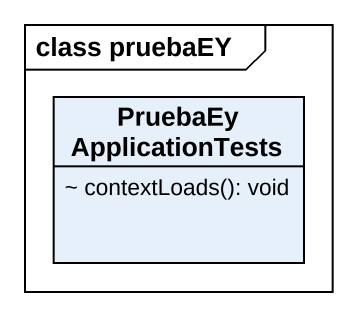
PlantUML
@startuml
mainframe class pruebaEY
hide circle
hide empty members
skinparam classAttributeIconSize 0
class PruebaEyApplicationTests {
  ~ contextLoads(): void
}
@enduml
